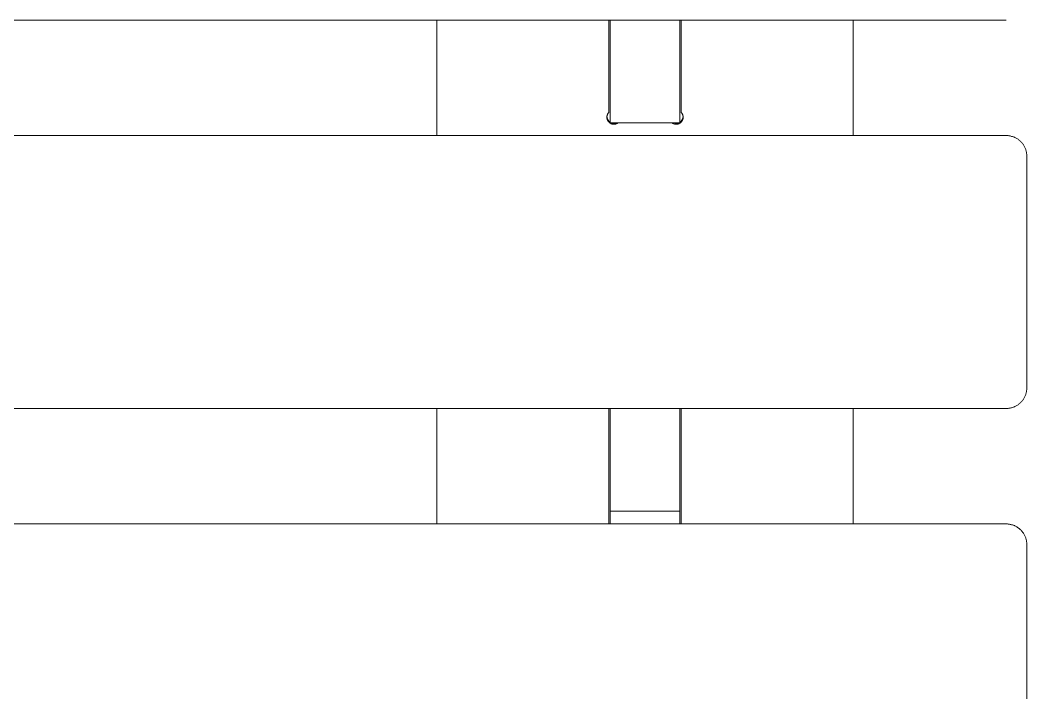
# Model space of a CAD drawing. Header units: millimetres. Extents: x -213 to 4577, y -424 to 2634.
# Drawn here: x 1785.9 to 1930.9, y 850.4 to 947.3 of the extents above; entities that cross this region are included whole.
import ezdxf

# ---------------------------------------------------------------- set-up
doc = ezdxf.new("R2010")
doc.units = ezdxf.units.MM
doc.layers.add('ZANO_R', color=7, linetype='Continuous', lineweight=0)

msp = doc.modelspace()

# ---------------------------------------------------------------- linework, layer by layer
at = {"layer": 'ZANO_R'}
for p, q in [((1927.92, 947.34), (133.92, 947.34)), ((1845.92, 947.34), (1845.92, 930.72)), ((1870.72, 947.34), (1870.72, 934.05)), ((1870.92, 945.54), (1870.92, 947.34)), ((1880.92, 945.54), (1880.92, 947.34)), ((1881.12, 934.05), (1881.12, 947.34)), ((1905.92, 930.72), (1905.92, 947.34)), ((1870.92, 945.54), (1870.92, 945.41)), ((1880.92, 945.41), (1880.92, 945.54)), ((1870.92, 935.42), (1870.92, 945.41)), ((1880.92, 935.42), (1880.92, 945.41)), ((1870.92, 932.55), (1870.92, 935.42)), ((1880.92, 932.55), (1880.92, 935.42)), ((1870.56, 933.83), (1870.54, 933.8)), ((1870.57, 933.86), (1870.56, 933.83)), ((1870.59, 933.89), (1870.57, 933.86)), ((1870.61, 933.92), (1870.59, 933.89)), ((1870.63, 933.94), (1870.61, 933.92)), ((1870.65, 933.97), (1870.63, 933.94)), ((1870.67, 934), (1870.65, 933.97)), ((1870.7, 934.02), (1870.67, 934)), ((1870.72, 934.05), (1870.7, 934.02)), ((1881.15, 934.02), (1881.12, 934.05)), ((1881.17, 934), (1881.15, 934.02)), ((1881.19, 933.97), (1881.17, 934)), ((1881.21, 933.94), (1881.19, 933.97)), ((1881.23, 933.92), (1881.21, 933.94)), ((1881.25, 933.89), (1881.23, 933.92)), ((1881.27, 933.86), (1881.25, 933.89)), ((1881.29, 933.83), (1881.27, 933.86)), ((1881.3, 933.8), (1881.29, 933.83)), ((1870.44, 933.47), (1870.43, 933.44)), ((1870.43, 933.44), (1870.43, 933.4)), ((1870.43, 933.43), (1870.44, 933.39)), ((1870.43, 933.4), (1870.43, 933.37)), ((1870.43, 933.37), (1870.43, 933.33)), ((1870.43, 933.33), (1870.43, 933.3)), ((1870.43, 933.3), (1870.43, 933.26)), ((1870.43, 933.26), (1870.44, 933.23)), ((1870.45, 933.54), (1870.44, 933.5)), ((1870.44, 933.5), (1870.44, 933.47)), ((1870.44, 933.39), (1870.44, 933.36)), ((1870.44, 933.36), (1870.45, 933.33)), ((1870.44, 933.23), (1870.44, 933.19)), ((1870.44, 933.19), (1870.45, 933.16)), ((1870.46, 933.57), (1870.45, 933.54)), ((1870.45, 933.33), (1870.45, 933.29)), ((1870.45, 933.29), (1870.46, 933.26)), ((1870.45, 933.16), (1870.45, 933.13)), ((1870.45, 933.13), (1870.46, 933.09)), ((1870.47, 933.64), (1870.46, 933.61)), ((1870.46, 933.61), (1870.46, 933.57)), ((1870.46, 933.26), (1870.47, 933.23)), ((1870.46, 933.09), (1870.47, 933.06)), ((1870.48, 933.67), (1870.47, 933.64)), ((1870.47, 933.23), (1870.48, 933.19)), ((1870.47, 933.06), (1870.48, 933.03)), ((1870.5, 933.7), (1870.48, 933.67)), ((1870.48, 933.19), (1870.49, 933.16)), ((1870.48, 933.03), (1870.49, 932.99)), ((1870.49, 933.16), (1870.5, 933.13)), ((1870.49, 932.99), (1870.5, 932.96)), ((1870.51, 933.74), (1870.5, 933.7)), ((1870.5, 933.13), (1870.52, 933.1)), ((1870.5, 932.96), (1870.52, 932.93)), ((1870.52, 933.77), (1870.51, 933.74)), ((1870.54, 933.8), (1870.52, 933.77)), ((1870.52, 933.1), (1870.53, 933.07)), ((1870.52, 932.93), (1870.53, 932.9)), ((1870.53, 933.07), (1870.55, 933.04)), ((1870.53, 932.9), (1870.55, 932.87)), ((1870.55, 933.04), (1870.56, 933.01)), ((1870.55, 932.87), (1870.57, 932.84)), ((1870.56, 933.01), (1870.58, 932.98)), ((1870.57, 932.84), (1870.58, 932.81)), ((1870.58, 932.98), (1870.6, 932.95)), ((1870.58, 932.81), (1870.6, 932.78)), ((1870.6, 932.95), (1870.62, 932.92)), ((1870.6, 932.78), (1870.62, 932.75)), ((1870.62, 932.92), (1870.64, 932.9)), ((1870.62, 932.75), (1870.64, 932.72)), ((1870.64, 932.9), (1870.66, 932.87)), ((1870.64, 932.72), (1870.66, 932.7)), ((1870.66, 932.87), (1870.68, 932.84)), ((1870.66, 932.7), (1870.69, 932.67)), ((1870.68, 932.84), (1870.71, 932.82)), ((1870.69, 932.67), (1870.71, 932.65)), ((1870.71, 932.82), (1870.73, 932.79)), ((1870.71, 932.65), (1870.74, 932.62)), ((1870.73, 932.79), (1870.76, 932.77)), ((1870.74, 932.62), (1870.76, 932.6)), ((1870.76, 932.77), (1870.78, 932.75)), ((1870.76, 932.6), (1870.79, 932.58)), ((1870.78, 932.75), (1870.81, 932.73)), ((1870.79, 932.58), (1870.81, 932.55)), ((1870.81, 932.73), (1870.84, 932.71)), ((1870.81, 932.55), (1870.84, 932.53)), ((1870.84, 932.71), (1870.86, 932.69)), ((1870.84, 932.53), (1870.87, 932.51)), ((1870.86, 932.69), (1870.89, 932.67)), ((1870.87, 932.51), (1870.9, 932.49)), ((1870.89, 932.67), (1870.92, 932.65)), ((1870.9, 932.49), (1870.93, 932.48)), ((1880.92, 932.55), (1870.92, 932.55)), ((1870.93, 932.48), (1870.96, 932.46)), ((1870.96, 932.46), (1870.99, 932.44)), ((1870.99, 932.44), (1871.02, 932.43)), ((1871.02, 932.43), (1871.05, 932.42)), ((1871.05, 932.42), (1871.09, 932.4)), ((1871.09, 932.4), (1871.12, 932.39)), ((1871.12, 932.39), (1871.15, 932.38)), ((1871.15, 932.38), (1871.18, 932.37)), ((1871.16, 932.55), (1871.19, 932.54)), ((1871.18, 932.37), (1871.22, 932.37)), ((1871.19, 932.54), (1871.23, 932.53)), ((1871.22, 932.37), (1871.25, 932.36)), ((1871.23, 932.53), (1871.26, 932.53)), ((1871.26, 932.53), (1871.29, 932.52)), ((1871.29, 932.52), (1871.33, 932.52)), ((1871.33, 932.52), (1871.36, 932.51)), ((1871.36, 932.51), (1871.39, 932.51)), ((1871.39, 932.51), (1871.43, 932.51)), ((1871.43, 932.51), (1871.46, 932.51)), ((1871.46, 932.51), (1871.5, 932.51)), ((1871.5, 932.51), (1871.53, 932.52)), ((1871.53, 932.52), (1871.56, 932.52)), ((1871.56, 932.52), (1871.6, 932.53)), ((1871.6, 932.53), (1871.63, 932.53)), ((1871.63, 932.53), (1871.66, 932.54)), ((1871.63, 932.36), (1871.66, 932.37)), ((1871.66, 932.54), (1871.69, 932.55)), ((1871.66, 932.37), (1871.7, 932.38)), ((1871.7, 932.38), (1871.73, 932.39)), ((1871.73, 932.39), (1871.76, 932.4)), ((1871.76, 932.4), (1871.79, 932.41)), ((1871.79, 932.41), (1871.83, 932.43)), ((1871.83, 932.43), (1871.86, 932.44)), ((1871.86, 932.44), (1871.89, 932.46)), ((1871.89, 932.46), (1871.92, 932.47)), ((1871.92, 932.47), (1871.95, 932.49)), ((1871.95, 932.49), (1871.98, 932.51)), ((1871.98, 932.51), (1872.01, 932.53)), ((1872.01, 932.53), (1872.03, 932.55)), ((1879.81, 932.55), (1879.84, 932.53)), ((1879.84, 932.53), (1879.86, 932.51)), ((1879.86, 932.51), (1879.89, 932.49)), ((1879.89, 932.49), (1879.92, 932.47)), ((1879.92, 932.47), (1879.95, 932.46)), ((1879.95, 932.46), (1879.98, 932.44)), ((1879.98, 932.44), (1880.02, 932.43)), ((1880.02, 932.43), (1880.05, 932.41)), ((1880.05, 932.41), (1880.08, 932.4)), ((1880.08, 932.4), (1880.11, 932.39)), ((1880.11, 932.39), (1880.15, 932.38)), ((1880.15, 932.55), (1880.18, 932.54)), ((1880.15, 932.38), (1880.18, 932.37)), ((1880.18, 932.54), (1880.21, 932.53)), ((1880.18, 932.37), (1880.21, 932.36)), ((1880.21, 932.53), (1880.25, 932.53)), ((1880.25, 932.53), (1880.28, 932.52)), ((1880.28, 932.52), (1880.31, 932.52)), ((1880.31, 932.52), (1880.35, 932.51)), ((1880.35, 932.51), (1880.38, 932.51)), ((1880.38, 932.51), (1880.41, 932.51)), ((1880.41, 932.51), (1880.45, 932.51)), ((1880.45, 932.51), (1880.48, 932.51)), ((1880.48, 932.51), (1880.51, 932.52)), ((1880.51, 932.52), (1880.55, 932.52)), ((1880.55, 932.52), (1880.58, 932.53)), ((1880.58, 932.53), (1880.61, 932.53)), ((1880.59, 932.36), (1880.62, 932.37)), ((1880.61, 932.53), (1880.65, 932.54)), ((1880.62, 932.37), (1880.66, 932.37)), ((1880.65, 932.54), (1880.68, 932.55)), ((1880.66, 932.37), (1880.69, 932.38)), ((1880.69, 932.38), (1880.72, 932.39)), ((1880.72, 932.39), (1880.76, 932.4)), ((1880.76, 932.4), (1880.79, 932.42)), ((1880.79, 932.42), (1880.82, 932.43)), ((1880.82, 932.43), (1880.85, 932.44)), ((1880.85, 932.44), (1880.88, 932.46)), ((1880.88, 932.46), (1880.91, 932.48)), ((1880.91, 932.48), (1880.94, 932.49)), ((1880.92, 932.65), (1880.95, 932.67)), ((1880.94, 932.49), (1880.97, 932.51)), ((1880.95, 932.67), (1880.98, 932.69)), ((1880.97, 932.51), (1881, 932.53)), ((1880.98, 932.69), (1881.01, 932.71)), ((1881, 932.53), (1881.03, 932.55)), ((1881.01, 932.71), (1881.03, 932.73)), ((1881.03, 932.73), (1881.06, 932.75)), ((1881.03, 932.55), (1881.06, 932.58)), ((1881.06, 932.75), (1881.09, 932.77)), ((1881.06, 932.58), (1881.08, 932.6)), ((1881.08, 932.6), (1881.11, 932.62)), ((1881.09, 932.77), (1881.11, 932.79)), ((1881.11, 932.79), (1881.13, 932.82)), ((1881.11, 932.62), (1881.13, 932.65)), ((1881.13, 932.82), (1881.16, 932.84)), ((1881.13, 932.65), (1881.15, 932.67)), ((1881.15, 932.67), (1881.18, 932.7)), ((1881.16, 932.84), (1881.18, 932.87)), ((1881.18, 932.87), (1881.2, 932.9)), ((1881.18, 932.7), (1881.2, 932.72)), ((1881.2, 932.9), (1881.22, 932.92)), ((1881.2, 932.72), (1881.22, 932.75)), ((1881.22, 932.92), (1881.24, 932.95)), ((1881.22, 932.75), (1881.24, 932.78)), ((1881.24, 932.95), (1881.26, 932.98)), ((1881.24, 932.78), (1881.26, 932.81)), ((1881.26, 932.98), (1881.28, 933.01)), ((1881.26, 932.81), (1881.28, 932.84)), ((1881.28, 933.01), (1881.29, 933.04)), ((1881.28, 932.84), (1881.29, 932.87)), ((1881.29, 933.04), (1881.31, 933.07)), ((1881.29, 932.87), (1881.31, 932.9)), ((1881.32, 933.77), (1881.3, 933.8)), ((1881.31, 933.07), (1881.32, 933.1)), ((1881.31, 932.9), (1881.32, 932.93)), ((1881.33, 933.74), (1881.32, 933.77)), ((1881.32, 933.1), (1881.34, 933.13)), ((1881.32, 932.93), (1881.34, 932.96)), ((1881.35, 933.7), (1881.33, 933.74)), ((1881.34, 933.13), (1881.35, 933.16)), ((1881.34, 932.96), (1881.35, 932.99)), ((1881.36, 933.67), (1881.35, 933.7)), ((1881.35, 933.16), (1881.36, 933.19)), ((1881.35, 932.99), (1881.36, 933.03)), ((1881.37, 933.64), (1881.36, 933.67)), ((1881.36, 933.19), (1881.37, 933.23)), ((1881.36, 933.03), (1881.37, 933.06)), ((1881.38, 933.61), (1881.37, 933.64)), ((1881.37, 933.23), (1881.38, 933.26)), ((1881.37, 933.06), (1881.38, 933.09)), ((1881.39, 933.57), (1881.38, 933.61)), ((1881.38, 933.26), (1881.39, 933.29)), ((1881.38, 933.09), (1881.39, 933.13)), ((1881.39, 933.54), (1881.39, 933.57)), ((1881.4, 933.5), (1881.39, 933.54)), ((1881.39, 933.29), (1881.4, 933.33)), ((1881.39, 933.13), (1881.4, 933.16)), ((1881.41, 933.47), (1881.4, 933.5)), ((1881.4, 933.36), (1881.41, 933.39)), ((1881.4, 933.33), (1881.4, 933.36)), ((1881.4, 933.19), (1881.41, 933.23)), ((1881.4, 933.16), (1881.4, 933.19)), ((1881.41, 933.44), (1881.41, 933.47)), ((1881.41, 933.4), (1881.41, 933.44)), ((1881.41, 933.39), (1881.41, 933.43)), ((1881.41, 933.37), (1881.41, 933.4)), ((1881.41, 933.33), (1881.41, 933.37)), ((1881.41, 933.3), (1881.41, 933.33)), ((1881.41, 933.26), (1881.41, 933.3)), ((1881.41, 933.23), (1881.41, 933.26)), ((1871.25, 932.36), (1871.29, 932.35)), ((1871.29, 932.35), (1871.32, 932.35)), ((1871.32, 932.35), (1871.35, 932.35)), ((1871.35, 932.35), (1871.39, 932.34)), ((1871.39, 932.34), (1871.42, 932.34)), ((1871.42, 932.34), (1871.46, 932.34)), ((1871.46, 932.34), (1871.49, 932.35)), ((1871.49, 932.35), (1871.53, 932.35)), ((1871.53, 932.35), (1871.56, 932.35)), ((1871.56, 932.35), (1871.6, 932.36)), ((1871.6, 932.36), (1871.63, 932.36)), ((1880.21, 932.36), (1880.25, 932.36)), ((1880.25, 932.36), (1880.28, 932.35)), ((1880.28, 932.35), (1880.32, 932.35)), ((1880.32, 932.35), (1880.35, 932.35)), ((1880.35, 932.35), (1880.38, 932.34)), ((1880.38, 932.34), (1880.42, 932.34)), ((1880.42, 932.34), (1880.45, 932.34)), ((1880.45, 932.34), (1880.49, 932.35)), ((1880.49, 932.35), (1880.52, 932.35)), ((1880.52, 932.35), (1880.56, 932.35)), ((1880.56, 932.35), (1880.59, 932.36)), ((133.92, 930.72), (1927.92, 930.72)), ((1927.92, 930.72), (1928.02, 930.71)), ((1928.02, 930.71), (1928.13, 930.71)), ((1928.13, 930.71), (1928.23, 930.7)), ((1928.23, 930.7), (1928.33, 930.69)), ((1928.33, 930.69), (1928.43, 930.67)), ((1928.43, 930.67), (1928.53, 930.65)), ((1928.53, 930.65), (1928.63, 930.63)), ((1928.63, 930.63), (1928.73, 930.6)), ((1928.73, 930.6), (1928.83, 930.58)), ((1928.83, 930.58), (1928.93, 930.54)), ((1928.93, 930.54), (1929.02, 930.51)), ((1929.02, 930.51), (1929.12, 930.47)), ((1929.12, 930.47), (1929.21, 930.42)), ((1929.21, 930.42), (1929.3, 930.38)), ((1929.3, 930.38), (1929.39, 930.33)), ((1929.39, 930.33), (1929.48, 930.28)), ((1929.48, 930.28), (1929.57, 930.22)), ((1929.57, 930.22), (1929.65, 930.17)), ((1929.65, 930.17), (1929.73, 930.11)), ((1929.73, 930.11), (1929.81, 930.04)), ((1929.81, 930.04), (1929.89, 929.98)), ((1929.89, 929.98), (1929.97, 929.91)), ((1929.97, 929.91), (1930.04, 929.84)), ((1930.04, 929.84), (1930.11, 929.76)), ((1930.11, 929.76), (1930.18, 929.69)), ((1930.18, 929.69), (1930.25, 929.61)), ((1930.25, 929.61), (1930.31, 929.53)), ((1930.31, 929.53), (1930.37, 929.45)), ((1930.37, 929.45), (1930.43, 929.36)), ((1930.43, 929.36), (1930.48, 929.27)), ((1930.48, 929.27), (1930.54, 929.19)), ((1930.54, 929.19), (1930.58, 929.1)), ((1930.58, 929.1), (1930.63, 929)), ((1930.63, 929), (1930.67, 928.91)), ((1930.67, 928.91), (1930.71, 928.82)), ((1930.71, 928.82), (1930.75, 928.72)), ((1930.75, 928.72), (1930.78, 928.62)), ((1930.78, 928.62), (1930.81, 928.52)), ((1930.81, 928.52), (1930.84, 928.43)), ((1930.84, 928.43), (1930.86, 928.33)), ((1930.86, 928.33), (1930.88, 928.23)), ((1930.88, 928.23), (1930.89, 928.12)), ((1930.89, 928.12), (1930.91, 928.02)), ((1930.91, 928.02), (1930.91, 927.92)), ((1930.91, 927.92), (1930.92, 927.82)), ((1930.92, 927.82), (1930.92, 927.72)), ((1930.92, 927.72), (1930.92, 926.36)), ((1930.92, 926.36), (1930.92, 894.39)), ((1930.71, 893.29), (1930.67, 893.2)), ((1930.75, 893.39), (1930.71, 893.29)), ((1930.78, 893.49), (1930.75, 893.39)), ((1930.81, 893.58), (1930.78, 893.49)), ((1930.84, 893.68), (1930.81, 893.58)), ((1930.86, 893.78), (1930.84, 893.68)), ((1930.88, 893.88), (1930.86, 893.78)), ((1930.89, 893.98), (1930.88, 893.88)), ((1930.91, 894.09), (1930.89, 893.98)), ((1930.92, 894.29), (1930.91, 894.19)), ((1930.91, 894.19), (1930.91, 894.09)), ((1930.92, 894.39), (1930.92, 894.29)), ((1929.39, 891.78), (1929.3, 891.73)), ((1929.48, 891.83), (1929.39, 891.78)), ((1929.57, 891.88), (1929.48, 891.83)), ((1929.65, 891.94), (1929.57, 891.88)), ((1929.73, 892), (1929.65, 891.94)), ((1929.81, 892.07), (1929.73, 892)), ((1929.89, 892.13), (1929.81, 892.07)), ((1929.97, 892.2), (1929.89, 892.13)), ((1930.04, 892.27), (1929.97, 892.2)), ((1930.11, 892.35), (1930.04, 892.27)), ((1930.18, 892.42), (1930.11, 892.35)), ((1930.25, 892.5), (1930.18, 892.42)), ((1930.31, 892.58), (1930.25, 892.5)), ((1930.37, 892.66), (1930.31, 892.58)), ((1930.43, 892.75), (1930.37, 892.66)), ((1930.48, 892.83), (1930.43, 892.75)), ((1930.54, 892.92), (1930.48, 892.83)), ((1930.58, 893.01), (1930.54, 892.92)), ((1930.63, 893.1), (1930.58, 893.01)), ((1930.67, 893.2), (1930.63, 893.1)), ((1927.92, 891.39), (133.92, 891.39)), ((1845.92, 891.39), (1845.92, 874.77)), ((1870.72, 891.39), (1870.72, 874.77)), ((1870.92, 889.59), (1870.92, 891.39)), ((1880.92, 889.59), (1880.92, 891.39)), ((1881.12, 874.77), (1881.12, 891.39)), ((1905.92, 874.77), (1905.92, 891.39)), ((1928.02, 891.39), (1927.92, 891.39)), ((1928.13, 891.4), (1928.02, 891.39)), ((1928.23, 891.41), (1928.13, 891.4)), ((1928.33, 891.42), (1928.23, 891.41)), ((1928.43, 891.44), (1928.33, 891.42)), ((1928.53, 891.46), (1928.43, 891.44)), ((1928.63, 891.48), (1928.53, 891.46)), ((1928.73, 891.5), (1928.63, 891.48)), ((1928.83, 891.53), (1928.73, 891.5)), ((1928.93, 891.57), (1928.83, 891.53)), ((1929.02, 891.6), (1928.93, 891.57)), ((1929.12, 891.64), (1929.02, 891.6)), ((1929.21, 891.68), (1929.12, 891.64)), ((1929.3, 891.73), (1929.21, 891.68)), ((1870.92, 889.59), (1870.92, 889.46)), ((1870.92, 879.47), (1870.92, 889.46)), ((1880.92, 889.46), (1880.92, 889.59)), ((1880.92, 879.47), (1880.92, 889.46)), ((1870.92, 876.6), (1870.92, 879.47)), ((1880.92, 876.6), (1880.92, 879.47)), ((1870.92, 874.77), (1870.92, 876.6)), ((1880.92, 876.6), (1870.92, 876.6)), ((1880.92, 874.77), (1880.92, 876.6)), ((133.92, 874.77), (1927.92, 874.77)), ((1927.92, 874.77), (1928.02, 874.76)), ((1928.02, 874.76), (1928.13, 874.76)), ((1928.13, 874.76), (1928.23, 874.75)), ((1928.23, 874.75), (1928.33, 874.74)), ((1928.33, 874.74), (1928.43, 874.72)), ((1928.43, 874.72), (1928.53, 874.7)), ((1928.53, 874.7), (1928.63, 874.68)), ((1928.63, 874.68), (1928.73, 874.65)), ((1928.73, 874.65), (1928.83, 874.62)), ((1928.83, 874.62), (1928.93, 874.59)), ((1928.93, 874.59), (1929.02, 874.56)), ((1929.02, 874.56), (1929.12, 874.52)), ((1929.12, 874.52), (1929.21, 874.47)), ((1929.21, 874.47), (1929.3, 874.43)), ((1929.3, 874.43), (1929.39, 874.38)), ((1929.39, 874.38), (1929.48, 874.33)), ((1929.48, 874.33), (1929.57, 874.27)), ((1929.57, 874.27), (1929.65, 874.22)), ((1929.65, 874.22), (1929.73, 874.16)), ((1929.73, 874.16), (1929.81, 874.09)), ((1929.81, 874.09), (1929.89, 874.03)), ((1929.89, 874.03), (1929.97, 873.96)), ((1929.97, 873.96), (1930.04, 873.89)), ((1930.04, 873.89), (1930.11, 873.81)), ((1930.11, 873.81), (1930.18, 873.74)), ((1930.18, 873.74), (1930.25, 873.66)), ((1930.25, 873.66), (1930.31, 873.58)), ((1930.31, 873.58), (1930.37, 873.5)), ((1930.37, 873.5), (1930.43, 873.41)), ((1930.43, 873.41), (1930.48, 873.32)), ((1930.48, 873.32), (1930.54, 873.24)), ((1930.54, 873.24), (1930.58, 873.15)), ((1930.58, 873.15), (1930.63, 873.05)), ((1930.63, 873.05), (1930.67, 872.96)), ((1930.67, 872.96), (1930.71, 872.87)), ((1930.71, 872.87), (1930.75, 872.77)), ((1930.75, 872.77), (1930.78, 872.67)), ((1930.78, 872.67), (1930.81, 872.57)), ((1930.81, 872.57), (1930.84, 872.48)), ((1930.84, 872.48), (1930.86, 872.38)), ((1930.86, 872.38), (1930.88, 872.28)), ((1930.88, 872.28), (1930.89, 872.17)), ((1930.89, 872.17), (1930.91, 872.07)), ((1930.91, 872.07), (1930.91, 871.97)), ((1930.91, 871.97), (1930.92, 871.87)), ((1930.92, 871.87), (1930.92, 871.77)), ((1930.92, 871.77), (1930.92, 870.41)), ((1930.92, 870.41), (1930.92, 838.44))]:
    msp.add_line(p, q, dxfattribs=at)

doc.saveas('drawing.dxf')
